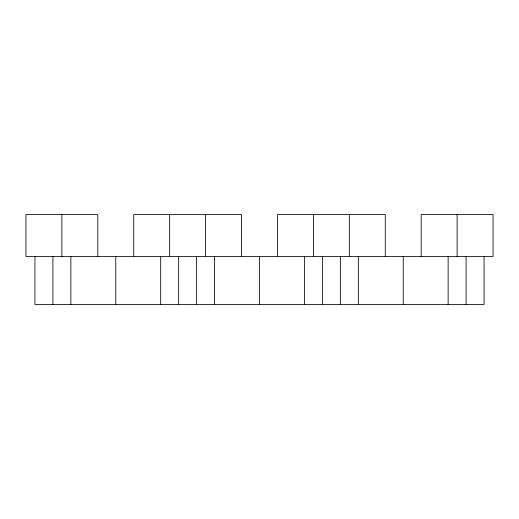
<?xml version="1.0" encoding="UTF-8"?>
<svg xmlns="http://www.w3.org/2000/svg" width="519" height="519" viewBox="0 0 519 519"><rect width="100%" height="100%" fill="white"/><g stroke="black" fill="none" stroke-linecap="round" stroke-linejoin="round"><path stroke-width="0.78" d="M484.065 256.503L484.065 304.413L34.935 304.413L34.935 256.503M466.101 256.503L466.101 304.413M457.122 214.587L457.122 256.503M448.137 256.503L448.137 304.413M421.188 256.503L421.188 214.587L493.05 214.587L493.05 256.503L25.95 256.503L25.95 214.587L97.812 214.587L97.812 256.503M403.224 256.503L403.224 304.413M385.26 256.503L385.26 214.587L277.464 214.587L277.464 256.503M358.311 256.503L358.311 304.413M349.326 214.587L349.326 256.503M340.347 256.503L340.347 304.413M322.377 256.503L322.377 304.413M313.398 214.587L313.398 256.503M304.413 256.503L304.413 304.413M259.5 256.503L259.5 304.413M241.536 256.503L241.536 214.587L133.74 214.587L133.74 256.503M214.587 256.503L214.587 304.413M205.602 214.587L205.602 256.503M196.623 256.503L196.623 304.413M178.653 256.503L178.653 304.413M169.674 214.587L169.674 256.503M160.689 256.503L160.689 304.413M115.776 256.503L115.776 304.413M70.863 256.503L70.863 304.413M61.878 214.587L61.878 256.503M52.899 256.503L52.899 304.413"/></g></svg>
